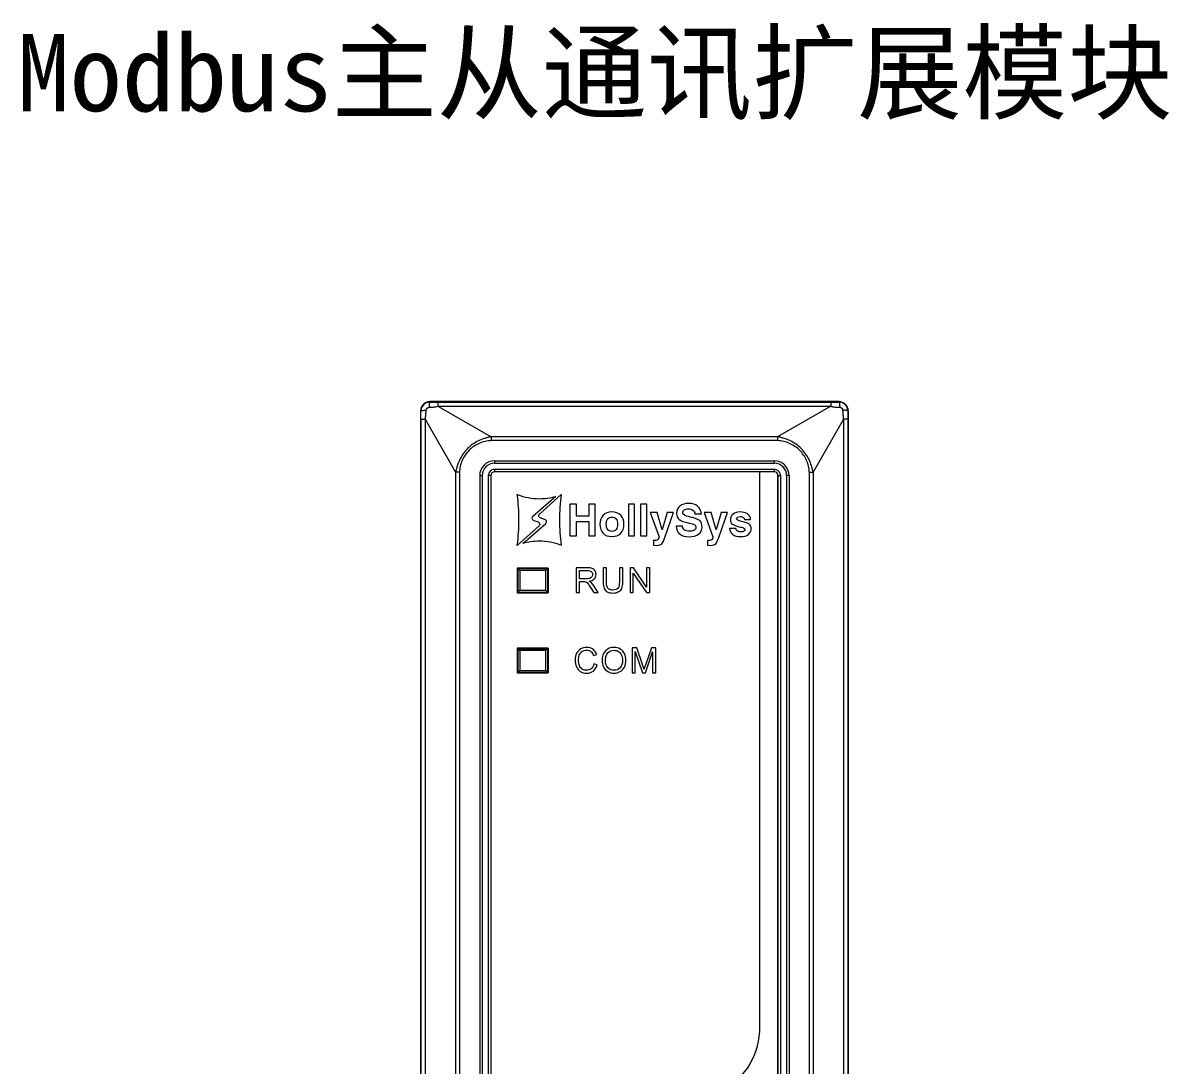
# Model space of a CAD drawing. Header units: millimetres. Extents: x 33157 to 59611, y -29750 to 1750.
# Drawn here: x 53928.7 to 54021.6, y -3970.7 to -3886.2 of the extents above; entities that cross this region are included whole.
import ezdxf

# ---------------------------------------------------------------- set-up
doc = ezdxf.new("R2010")
doc.units = ezdxf.units.MM
doc.layers.get('0').update_dxf_attribs({"lineweight": 18})
doc.layers.add('细实线', color=7, linetype='Continuous', lineweight=20)
doc.styles.add('WMF-宋体0', font='')
doc.styles.get('WMF-宋体0').set_extended_font_data('宋体')

msp = doc.modelspace()

# ---------------------------------------------------------------- linework, layer by layer
at = {"lineweight": 9}
for p, q in [((53961.67, -3916.91), (53961.67, -3916.947)), ((53962.334, -3916.948), (53962.334, -3917.289)), ((53994.206, -3916.948), (53994.206, -3917.289)), ((53994.87, -3916.91), (53994.87, -3916.947)), ((53960.92, -3917.66), (53960.92, -4016.16)), ((53995.62, -3917.66), (53995.62, -3917.66)), ((53995.62, -3917.66), (53995.62, -4016.16)), ((53960.958, -3918.324), (53960.958, -3918.324)), ((53960.958, -3918.324), (53960.958, -4015.496)), ((53961.3, -3918.324), (53961.3, -3918.324)), ((53961.3, -3918.324), (53961.3, -4015.496)), ((53995.241, -3918.324), (53995.241, -4015.496)), ((53995.583, -3918.324), (53995.583, -4015.496)), ((53966.651, -3919.756), (53966.651, -3920.072)), ((53989.89, -3919.756), (53989.89, -3920.072)), ((53966.92, -3921.71), (53966.92, -3921.91)), ((53989.62, -3921.71), (53989.62, -3921.91)), ((53963.766, -3922.641), (53963.766, -4011.179)), ((53964.083, -3922.641), (53964.083, -4011.179)), ((53966.92, -3922.41), (53966.92, -3922.61)), ((53989.62, -3922.41), (53989.62, -3922.61)), ((53992.458, -3922.641), (53992.458, -3922.641)), ((53992.458, -3922.641), (53992.458, -4011.179)), ((53992.774, -3922.641), (53992.774, -3922.641)), ((53992.774, -3922.641), (53992.774, -4011.179)), ((53965.72, -3922.91), (53965.72, -3922.91)), ((53965.72, -3922.91), (53965.72, -4010.91)), ((53965.92, -3922.91), (53965.92, -3922.91)), ((53965.92, -3922.91), (53965.92, -4010.91)), ((53966.42, -3922.91), (53966.42, -4010.91)), ((53966.62, -3922.91), (53966.62, -4010.91)), ((53989.92, -3922.91), (53989.92, -3922.91)), ((53989.92, -3922.91), (53989.92, -4010.91)), ((53990.12, -3922.91), (53990.12, -3922.91)), ((53990.12, -3922.91), (53990.12, -4010.91)), ((53990.62, -3922.91), (53990.62, -4010.91)), ((53990.82, -3922.91), (53990.82, -4010.91)), ((53968.77, -3930.41), (53968.77, -3932.41)), ((53968.82, -3930.46), (53968.82, -3932.36)), ((53968.97, -3930.61), (53968.97, -3932.21)), ((53971.07, -3930.61), (53971.07, -3932.21)), ((53971.22, -3930.46), (53971.22, -3932.36)), ((53971.27, -3930.41), (53971.27, -3932.41)), ((53968.77, -3936.91), (53968.77, -3938.91)), ((53968.82, -3936.96), (53968.82, -3938.86)), ((53968.97, -3937.11), (53968.97, -3938.71)), ((53971.07, -3937.11), (53971.07, -3938.71)), ((53971.22, -3936.96), (53971.22, -3938.86)), ((53971.27, -3936.91), (53971.27, -3938.91))]:
    msp.add_line(p, q, dxfattribs=at)
for points, knots in [([(53961.67, -3916.91), (53961.471, -3916.91), (53961.281, -3916.989), (53961.14, -3917.13), (53960.999, -3917.27), (53960.92, -3917.461), (53960.92, -3917.66)], [0, 0, 0, 0, 174849.549196, 174849.549196, 174849.549196, 349699.098391, 349699.098391, 349699.098391, 349699.098391]), ([(53961.67, -3916.947), (53961.481, -3916.947), (53961.3, -3917.022), (53961.166, -3917.156), (53961.032, -3917.289), (53960.957, -3917.471), (53960.957, -3917.66)], [0, 0, 0, 0, 174849.703695, 174849.703695, 174849.703695, 349699.407389, 349699.407389, 349699.407389, 349699.407389]), ([(53961.67, -3916.947), (53961.666, -3916.948), (53961.663, -3916.952), (53961.661, -3916.956), (53961.656, -3916.964), (53961.653, -3916.972), (53961.651, -3916.98), (53961.648, -3916.992), (53961.645, -3917.005), (53961.642, -3917.018), (53961.639, -3917.035), (53961.636, -3917.052), (53961.634, -3917.069), (53961.628, -3917.114), (53961.624, -3917.159), (53961.621, -3917.204), (53961.618, -3917.258), (53961.616, -3917.313), (53961.615, -3917.367)], [0, 0, 0, 0, 148441.951723, 148441.951723, 148441.951723, 296883.903446, 296883.903446, 296883.903446, 445325.855169, 445325.855169, 445325.855169, 593767.806891, 593767.806891, 593767.806891, 742209.758614, 742209.758614, 742209.758614, 890651.710337, 890651.710337, 890651.710337, 890651.710337]), ([(53995.62, -3917.66), (53995.62, -3917.461), (53995.541, -3917.27), (53995.401, -3917.13), (53995.26, -3916.989), (53995.069, -3916.91), (53994.87, -3916.91)], [0, 0, 0, 0, 174956.207841, 174956.207841, 174956.207841, 349912.415682, 349912.415682, 349912.415682, 349912.415682]), ([(53995.583, -3917.66), (53995.584, -3917.471), (53995.508, -3917.289), (53995.375, -3917.156), (53995.241, -3917.022), (53995.059, -3916.947), (53994.87, -3916.947)], [0, 0, 0, 0, 174956.204738, 174956.204738, 174956.204738, 349912.409476, 349912.409476, 349912.409476, 349912.409476]), ([(53994.87, -3916.947), (53994.875, -3916.948), (53994.878, -3916.952), (53994.88, -3916.956), (53994.885, -3916.964), (53994.887, -3916.972), (53994.89, -3916.98), (53994.893, -3916.992), (53994.896, -3917.005), (53994.898, -3917.018), (53994.902, -3917.035), (53994.904, -3917.052), (53994.907, -3917.069), (53994.912, -3917.114), (53994.916, -3917.159), (53994.919, -3917.204), (53994.923, -3917.258), (53994.925, -3917.313), (53994.926, -3917.367)], [0, 0, 0, 0, 148529.903788, 148529.903788, 148529.903788, 297059.807576, 297059.807576, 297059.807576, 445589.711364, 445589.711364, 445589.711364, 594119.615152, 594119.615152, 594119.615152, 742649.51894, 742649.51894, 742649.51894, 891179.422728, 891179.422728, 891179.422728, 891179.422728]), ([(53960.957, -3917.66), (53960.958, -3917.656), (53960.962, -3917.653), (53960.966, -3917.65), (53960.974, -3917.646), (53960.982, -3917.643), (53960.99, -3917.641), (53961.002, -3917.637), (53961.015, -3917.634), (53961.028, -3917.632), (53961.045, -3917.628), (53961.062, -3917.626), (53961.079, -3917.624), (53961.124, -3917.618), (53961.169, -3917.614), (53961.214, -3917.611), (53961.269, -3917.608), (53961.323, -3917.606), (53961.378, -3917.604)], [0, 0, 0, 0, 148441.239158, 148441.239158, 148441.239158, 296882.478316, 296882.478316, 296882.478316, 445323.717474, 445323.717474, 445323.717474, 593764.956633, 593764.956633, 593764.956633, 742206.195791, 742206.195791, 742206.195791, 890647.434949, 890647.434949, 890647.434949, 890647.434949]), ([(53961.3, -3918.324), (53961.311, -3918.296), (53961.318, -3918.266), (53961.323, -3918.237), (53961.329, -3918.207), (53961.333, -3918.177), (53961.337, -3918.147), (53961.345, -3918.087), (53961.35, -3918.026), (53961.355, -3917.966), (53961.36, -3917.906), (53961.364, -3917.845), (53961.367, -3917.785), (53961.371, -3917.725), (53961.374, -3917.665), (53961.378, -3917.604)], [0, 0, 0, 0, 150682.93176, 150682.93176, 150682.93176, 301365.86352, 301365.86352, 301365.86352, 452048.79528, 452048.79528, 452048.79528, 602731.727041, 602731.727041, 602731.727041, 753414.658801, 753414.658801, 753414.658801, 753414.658801]), ([(53961.378, -3917.604), (53961.381, -3917.545), (53961.409, -3917.486), (53961.452, -3917.442), (53961.496, -3917.398), (53961.555, -3917.371), (53961.615, -3917.367)], [0, 0, 0, 0, 174851.557963, 174851.557963, 174851.557963, 349703.115926, 349703.115926, 349703.115926, 349703.115926]), ([(53961.615, -3917.367), (53961.675, -3917.364), (53961.735, -3917.361), (53961.795, -3917.357), (53961.856, -3917.353), (53961.916, -3917.349), (53961.976, -3917.345), (53962.037, -3917.34), (53962.097, -3917.334), (53962.157, -3917.327), (53962.217, -3917.32), (53962.278, -3917.311), (53962.334, -3917.289)], [0, 0, 0, 0, 155045.350561, 155045.350561, 155045.350561, 310090.701122, 310090.701122, 310090.701122, 465136.051682, 465136.051682, 465136.051682, 620181.402243, 620181.402243, 620181.402243, 620181.402243]), ([(53994.206, -3917.289), (53994.234, -3917.301), (53994.264, -3917.307), (53994.294, -3917.313), (53994.323, -3917.319), (53994.353, -3917.323), (53994.383, -3917.327), (53994.443, -3917.334), (53994.504, -3917.34), (53994.564, -3917.344), (53994.624, -3917.349), (53994.685, -3917.353), (53994.745, -3917.357), (53994.805, -3917.361), (53994.866, -3917.364), (53994.926, -3917.367)], [0, 0, 0, 0, 150770.975916, 150770.975916, 150770.975916, 301541.951833, 301541.951833, 301541.951833, 452312.927749, 452312.927749, 452312.927749, 603083.903665, 603083.903665, 603083.903665, 753854.879581, 753854.879581, 753854.879581, 753854.879581]), ([(53994.926, -3917.367), (53994.985, -3917.371), (53995.045, -3917.398), (53995.088, -3917.442), (53995.132, -3917.486), (53995.16, -3917.545), (53995.163, -3917.604)], [0, 0, 0, 0, 174956.18537, 174956.18537, 174956.18537, 349912.370739, 349912.370739, 349912.370739, 349912.370739]), ([(53995.583, -3917.66), (53995.583, -3917.656), (53995.578, -3917.653), (53995.574, -3917.65), (53995.566, -3917.646), (53995.558, -3917.643), (53995.55, -3917.641), (53995.538, -3917.637), (53995.525, -3917.634), (53995.512, -3917.632), (53995.495, -3917.628), (53995.478, -3917.626), (53995.461, -3917.624), (53995.417, -3917.618), (53995.372, -3917.614), (53995.327, -3917.611), (53995.272, -3917.608), (53995.217, -3917.606), (53995.163, -3917.604)], [0, 0, 0, 0, 148532.447813, 148532.447813, 148532.447813, 297064.895627, 297064.895627, 297064.895627, 445597.34344, 445597.34344, 445597.34344, 594129.791254, 594129.791254, 594129.791254, 742662.239067, 742662.239067, 742662.239067, 891194.686881, 891194.686881, 891194.686881, 891194.686881]), ([(53995.163, -3917.604), (53995.166, -3917.665), (53995.17, -3917.725), (53995.173, -3917.785), (53995.177, -3917.845), (53995.181, -3917.906), (53995.186, -3917.966), (53995.191, -3918.026), (53995.196, -3918.086), (53995.204, -3918.147), (53995.211, -3918.207), (53995.219, -3918.268), (53995.241, -3918.324)], [0, 0, 0, 0, 155138.029682, 155138.029682, 155138.029682, 310276.059364, 310276.059364, 310276.059364, 465414.089046, 465414.089046, 465414.089046, 620552.118727, 620552.118727, 620552.118727, 620552.118727]), ([(53966.651, -3919.756), (53966.563, -3919.778), (53966.474, -3919.797), (53966.386, -3919.819), (53966.298, -3919.841), (53966.21, -3919.865), (53966.124, -3919.892), (53965.95, -3919.947), (53965.78, -3920.013), (53965.617, -3920.093), (53965.454, -3920.172), (53965.297, -3920.265), (53965.149, -3920.371), (53965, -3920.476), (53964.861, -3920.594), (53964.733, -3920.722), (53964.604, -3920.851), (53964.486, -3920.99), (53964.381, -3921.138), (53964.276, -3921.286), (53964.183, -3921.443), (53964.103, -3921.607), (53964.023, -3921.77), (53963.957, -3921.94), (53963.903, -3922.113), (53963.875, -3922.2), (53963.851, -3922.288), (53963.829, -3922.376), (53963.808, -3922.464), (53963.788, -3922.552), (53963.766, -3922.641)], [0, 0, 0, 0, 143172.140827, 143172.140827, 143172.140827, 286344.281653, 286344.281653, 286344.281653, 429516.42248, 429516.42248, 429516.42248, 572688.563307, 572688.563307, 572688.563307, 715860.704133, 715860.704133, 715860.704133, 859032.84496, 859032.84496, 859032.84496, 1002204.985787, 1002204.985787, 1002204.985787, 1145377.126613, 1145377.126613, 1145377.126613, 1288549.26744, 1288549.26744, 1288549.26744, 1431721.408267, 1431721.408267, 1431721.408267, 1431721.408267]), ([(53992.774, -3922.641), (53992.752, -3922.552), (53992.733, -3922.464), (53992.711, -3922.376), (53992.689, -3922.288), (53992.665, -3922.2), (53992.638, -3922.113), (53992.584, -3921.94), (53992.517, -3921.77), (53992.438, -3921.607), (53992.358, -3921.443), (53992.265, -3921.286), (53992.16, -3921.138), (53992.054, -3920.99), (53991.937, -3920.851), (53991.808, -3920.722), (53991.68, -3920.594), (53991.54, -3920.476), (53991.392, -3920.371), (53991.244, -3920.265), (53991.087, -3920.172), (53990.924, -3920.093), (53990.76, -3920.013), (53990.59, -3919.947), (53990.417, -3919.892), (53990.33, -3919.865), (53990.243, -3919.841), (53990.155, -3919.819), (53990.066, -3919.797), (53989.978, -3919.778), (53989.89, -3919.756)], [0, 0, 0, 0, 143241.451217, 143241.451217, 143241.451217, 286482.902433, 286482.902433, 286482.902433, 429724.35365, 429724.35365, 429724.35365, 572965.804866, 572965.804866, 572965.804866, 716207.256083, 716207.256083, 716207.256083, 859448.707299, 859448.707299, 859448.707299, 1002690.158516, 1002690.158516, 1002690.158516, 1145931.609733, 1145931.609733, 1145931.609733, 1289173.060949, 1289173.060949, 1289173.060949, 1432414.512166, 1432414.512166, 1432414.512166, 1432414.512166]), ([(53966.651, -3920.072), (53966.485, -3920.072), (53966.318, -3920.094), (53966.156, -3920.132), (53965.994, -3920.17), (53965.836, -3920.224), (53965.684, -3920.292), (53965.381, -3920.428), (53965.102, -3920.621), (53964.867, -3920.856), (53964.631, -3921.092), (53964.438, -3921.371), (53964.302, -3921.674), (53964.234, -3921.826), (53964.181, -3921.984), (53964.143, -3922.146), (53964.105, -3922.308), (53964.082, -3922.474), (53964.083, -3922.641)], [0, 0, 0, 0, 148455.046096, 148455.046096, 148455.046096, 296910.092192, 296910.092192, 296910.092192, 445365.138289, 445365.138289, 445365.138289, 593820.184385, 593820.184385, 593820.184385, 742275.230481, 742275.230481, 742275.230481, 890730.276577, 890730.276577, 890730.276577, 890730.276577]), ([(53992.458, -3922.641), (53992.458, -3922.474), (53992.436, -3922.308), (53992.398, -3922.146), (53992.36, -3921.984), (53992.306, -3921.826), (53992.238, -3921.674), (53992.103, -3921.371), (53991.91, -3921.092), (53991.674, -3920.856), (53991.438, -3920.621), (53991.159, -3920.428), (53990.857, -3920.292), (53990.705, -3920.224), (53990.547, -3920.17), (53990.384, -3920.132), (53990.222, -3920.094), (53990.056, -3920.072), (53989.89, -3920.072)], [0, 0, 0, 0, 148525.968912, 148525.968912, 148525.968912, 297051.937824, 297051.937824, 297051.937824, 445577.906736, 445577.906736, 445577.906736, 594103.875648, 594103.875648, 594103.875648, 742629.84456, 742629.84456, 742629.84456, 891155.813472, 891155.813472, 891155.813472, 891155.813472]), ([(53966.92, -3921.71), (53966.602, -3921.71), (53966.297, -3921.836), (53966.072, -3922.061), (53965.847, -3922.286), (53965.72, -3922.592), (53965.72, -3922.91)], [0, 0, 0, 0, 174873.019003, 174873.019003, 174873.019003, 349746.038006, 349746.038006, 349746.038006, 349746.038006]), ([(53990.82, -3922.91), (53990.82, -3922.592), (53990.694, -3922.286), (53990.469, -3922.061), (53990.244, -3921.836), (53989.939, -3921.71), (53989.62, -3921.71)], [0, 0, 0, 0, 174948.888519, 174948.888519, 174948.888519, 349897.777038, 349897.777038, 349897.777038, 349897.777038]), ([(53966.92, -3921.91), (53966.655, -3921.91), (53966.401, -3922.015), (53966.213, -3922.203), (53966.026, -3922.39), (53965.92, -3922.645), (53965.92, -3922.91)], [0, 0, 0, 0, 174873.858879, 174873.858879, 174873.858879, 349747.717758, 349747.717758, 349747.717758, 349747.717758]), ([(53966.92, -3922.41), (53966.788, -3922.41), (53966.661, -3922.463), (53966.567, -3922.556), (53966.473, -3922.65), (53966.42, -3922.777), (53966.42, -3922.91)], [0, 0, 0, 0, 174875.959047, 174875.959047, 174875.959047, 349751.918094, 349751.918094, 349751.918094, 349751.918094]), ([(53966.92, -3922.61), (53966.841, -3922.61), (53966.764, -3922.642), (53966.708, -3922.698), (53966.652, -3922.754), (53966.62, -3922.83), (53966.62, -3922.91)], [0, 0, 0, 0, 174876.799073, 174876.799073, 174876.799073, 349753.598147, 349753.598147, 349753.598147, 349753.598147]), ([(53990.62, -3922.91), (53990.62, -3922.645), (53990.515, -3922.39), (53990.327, -3922.203), (53990.14, -3922.015), (53989.886, -3921.91), (53989.62, -3921.91)], [0, 0, 0, 0, 174948.87173, 174948.87173, 174948.87173, 349897.74346, 349897.74346, 349897.74346, 349897.74346]), ([(53990.12, -3922.91), (53990.12, -3922.777), (53990.068, -3922.65), (53989.974, -3922.556), (53989.88, -3922.463), (53989.753, -3922.41), (53989.62, -3922.41)], [0, 0, 0, 0, 174948.830086, 174948.830086, 174948.830086, 349897.660172, 349897.660172, 349897.660172, 349897.660172]), ([(53989.92, -3922.91), (53989.92, -3922.83), (53989.889, -3922.754), (53989.832, -3922.698), (53989.776, -3922.642), (53989.7, -3922.61), (53989.62, -3922.61)], [0, 0, 0, 0, 174948.813385, 174948.813385, 174948.813385, 349897.626771, 349897.626771, 349897.626771, 349897.626771])]:
    msp.add_open_spline(points, degree=3, knots=knots, dxfattribs=at)
for points in [[(53994.87, -3916.91), (53994.87, -3916.91), (53961.67, -3916.91), (53961.67, -3916.91)], [(53961.67, -3916.947), (53961.892, -3916.947), (53962.113, -3916.948), (53962.334, -3916.948)], [(53962.334, -3916.948), (53962.334, -3916.948), (53994.206, -3916.948), (53994.206, -3916.948)], [(53994.206, -3916.948), (53994.428, -3916.948), (53994.649, -3916.947), (53994.87, -3916.947)], [(53960.957, -3917.66), (53960.957, -3917.66), (53960.92, -3917.66), (53960.92, -3917.66)], [(53960.958, -3918.324), (53960.958, -3918.103), (53960.958, -3917.881), (53960.957, -3917.66)], [(53962.334, -3917.289), (53962.334, -3917.289), (53994.206, -3917.289), (53994.206, -3917.289)], [(53962.334, -3917.289), (53962.334, -3917.289), (53966.651, -3919.756), (53966.651, -3919.756)], [(53994.206, -3917.289), (53994.206, -3917.289), (53989.89, -3919.756), (53989.89, -3919.756)], [(53995.583, -3917.66), (53995.583, -3917.66), (53995.62, -3917.66), (53995.62, -3917.66)], [(53995.583, -3917.66), (53995.583, -3917.881), (53995.583, -3918.103), (53995.583, -3918.324)], [(53960.958, -3918.324), (53960.958, -3918.324), (53961.3, -3918.324), (53961.3, -3918.324)], [(53961.3, -3918.324), (53961.3, -3918.324), (53963.766, -3922.641), (53963.766, -3922.641)], [(53995.241, -3918.324), (53995.241, -3918.324), (53992.774, -3922.641), (53992.774, -3922.641)], [(53995.583, -3918.324), (53995.583, -3918.324), (53995.241, -3918.324), (53995.241, -3918.324)], [(53989.89, -3919.756), (53989.89, -3919.756), (53966.651, -3919.756), (53966.651, -3919.756)], [(53989.89, -3920.072), (53989.89, -3920.072), (53966.651, -3920.072), (53966.651, -3920.072)], [(53966.92, -3921.71), (53966.92, -3921.71), (53989.62, -3921.71), (53989.62, -3921.71)], [(53964.083, -3922.641), (53964.083, -3922.641), (53963.766, -3922.641), (53963.766, -3922.641)], [(53966.92, -3921.91), (53966.92, -3921.91), (53989.62, -3921.91), (53989.62, -3921.91)], [(53989.62, -3922.41), (53989.62, -3922.41), (53966.92, -3922.41), (53966.92, -3922.41)], [(53989.62, -3922.61), (53989.62, -3922.61), (53966.92, -3922.61), (53966.92, -3922.61)], [(53992.458, -3922.641), (53992.458, -3922.641), (53992.774, -3922.641), (53992.774, -3922.641)], [(53965.72, -3922.91), (53965.72, -3922.91), (53965.92, -3922.91), (53965.92, -3922.91)], [(53966.62, -3922.91), (53966.62, -3922.91), (53966.42, -3922.91), (53966.42, -3922.91)], [(53989.92, -3922.91), (53989.92, -3922.91), (53990.12, -3922.91), (53990.12, -3922.91)], [(53990.82, -3922.91), (53990.82, -3922.91), (53990.62, -3922.91), (53990.62, -3922.91)], [(53971.27, -3930.41), (53971.27, -3930.41), (53968.77, -3930.41), (53968.77, -3930.41)], [(53968.82, -3930.66), (53968.82, -3930.66), (53968.77, -3930.66), (53968.77, -3930.66)], [(53968.82, -3930.86), (53968.82, -3930.86), (53968.77, -3930.86), (53968.77, -3930.86)], [(53968.82, -3930.46), (53968.82, -3930.46), (53971.27, -3930.46), (53971.27, -3930.46)], [(53968.82, -3930.46), (53968.82, -3930.46), (53968.97, -3930.61), (53968.97, -3930.61)], [(53971.07, -3930.61), (53971.07, -3930.61), (53968.97, -3930.61), (53968.97, -3930.61)], [(53971.22, -3930.46), (53971.22, -3930.46), (53971.07, -3930.61), (53971.07, -3930.61)], [(53968.77, -3931.96), (53968.77, -3931.96), (53968.82, -3931.96), (53968.82, -3931.96)], [(53968.77, -3932.41), (53968.77, -3932.41), (53971.27, -3932.41), (53971.27, -3932.41)], [(53968.77, -3932.16), (53968.77, -3932.16), (53968.82, -3932.16), (53968.82, -3932.16)], [(53968.82, -3932.36), (53968.82, -3932.36), (53971.27, -3932.36), (53971.27, -3932.36)], [(53968.82, -3932.36), (53968.82, -3932.36), (53968.97, -3932.21), (53968.97, -3932.21)], [(53968.97, -3932.21), (53968.97, -3932.21), (53971.07, -3932.21), (53971.07, -3932.21)], [(53971.22, -3932.36), (53971.22, -3932.36), (53971.07, -3932.21), (53971.07, -3932.21)], [(53971.27, -3936.91), (53971.27, -3936.91), (53968.77, -3936.91), (53968.77, -3936.91)], [(53968.82, -3937.16), (53968.82, -3937.16), (53968.77, -3937.16), (53968.77, -3937.16)], [(53968.82, -3937.36), (53968.82, -3937.36), (53968.77, -3937.36), (53968.77, -3937.36)], [(53968.82, -3936.96), (53968.82, -3936.96), (53971.27, -3936.96), (53971.27, -3936.96)], [(53968.82, -3936.96), (53968.82, -3936.96), (53968.97, -3937.11), (53968.97, -3937.11)], [(53971.07, -3937.11), (53971.07, -3937.11), (53968.97, -3937.11), (53968.97, -3937.11)], [(53971.22, -3936.96), (53971.22, -3936.96), (53971.07, -3937.11), (53971.07, -3937.11)], [(53968.77, -3938.46), (53968.77, -3938.46), (53968.82, -3938.46), (53968.82, -3938.46)], [(53968.77, -3938.91), (53968.77, -3938.91), (53971.27, -3938.91), (53971.27, -3938.91)], [(53968.77, -3938.66), (53968.77, -3938.66), (53968.82, -3938.66), (53968.82, -3938.66)], [(53968.82, -3938.86), (53968.82, -3938.86), (53971.27, -3938.86), (53971.27, -3938.86)], [(53968.82, -3938.86), (53968.82, -3938.86), (53968.97, -3938.71), (53968.97, -3938.71)], [(53968.97, -3938.71), (53968.97, -3938.71), (53971.07, -3938.71), (53971.07, -3938.71)], [(53971.22, -3938.86), (53971.22, -3938.86), (53971.07, -3938.71), (53971.07, -3938.71)]]:
    msp.add_open_spline(points, degree=3, dxfattribs=at)
for points, knots in [([(53988.42, -3922.61), (53988.42, -3922.61), (53989.62, -3922.61), (53989.62, -3922.61), (53989.785, -3922.61), (53989.92, -3922.745), (53989.92, -3922.91), (53989.92, -3922.91), (53989.92, -3974.167), (53989.92, -3974.167), (53989.92, -3974.167), (53980.92, -3979.363), (53980.92, -3979.363), (53980.92, -3979.363), (53980.92, -3975.406), (53980.92, -3975.406), (53980.92, -3975.406), (53985.42, -3972.808), (53985.42, -3972.808), (53987.328, -3971.706), (53988.42, -3969.815), (53988.42, -3967.612), (53988.42, -3967.612), (53988.42, -3922.61), (53988.42, -3922.61)], [0, 0, 0, 0, 145209.780127, 145209.780127, 145209.780127, 290419.560254, 290419.560254, 290419.560254, 435629.34038, 435629.34038, 435629.34038, 580839.120507, 580839.120507, 580839.120507, 726048.900634, 726048.900634, 726048.900634, 871258.680761, 871258.680761, 871258.680761, 1016468.460887, 1016468.460887, 1016468.460887, 1161678.241014, 1161678.241014, 1161678.241014, 1161678.241014]), ([(53970.465, -3926.674), (53970.465, -3926.674), (53970.465, -3926.673), (53970.465, -3926.673), (53970.465, -3926.673), (53970.11, -3926.543), (53970.11, -3926.543), (53970.026, -3926.526), (53969.963, -3926.451), (53969.963, -3926.362), (53969.963, -3926.306), (53969.988, -3926.257), (53970.027, -3926.223), (53970.027, -3926.223), (53970.026, -3926.221), (53970.026, -3926.221), (53970.026, -3926.221), (53971.889, -3924.593), (53971.889, -3924.593), (53971.464, -3924.715), (53971.015, -3924.781), (53970.55, -3924.781), (53969.932, -3924.781), (53969.341, -3924.664), (53968.798, -3924.454), (53968.788, -3924.45), (53968.779, -3924.448), (53968.77, -3924.445), (53968.77, -3924.445), (53968.77, -3924.456), (53968.77, -3924.456), (53968.86, -3925.126), (53968.908, -3925.81), (53968.908, -3926.505), (53968.908, -3927.199), (53968.86, -3927.883), (53968.77, -3928.553), (53968.77, -3928.553), (53968.77, -3928.568), (53968.77, -3928.568), (53968.77, -3928.568), (53970.537, -3926.984), (53970.537, -3926.984), (53970.537, -3926.984), (53970.537, -3926.983), (53970.537, -3926.983), (53970.572, -3926.95), (53970.595, -3926.902), (53970.595, -3926.849), (53970.595, -3926.767), (53970.54, -3926.698), (53970.465, -3926.674)], [0, 0, 0, 0, 139806.79138, 139806.79138, 139806.79138, 279613.58276, 279613.58276, 279613.58276, 419420.374141, 419420.374141, 419420.374141, 559227.165521, 559227.165521, 559227.165521, 699033.956901, 699033.956901, 699033.956901, 838840.748281, 838840.748281, 838840.748281, 978647.539662, 978647.539662, 978647.539662, 1118454.331042, 1118454.331042, 1118454.331042, 1258261.122422, 1258261.122422, 1258261.122422, 1398067.913802, 1398067.913802, 1398067.913802, 1537874.705183, 1537874.705183, 1537874.705183, 1677681.496563, 1677681.496563, 1677681.496563, 1817488.287943, 1817488.287943, 1817488.287943, 1957295.079323, 1957295.079323, 1957295.079323, 2097101.870704, 2097101.870704, 2097101.870704, 2236908.662084, 2236908.662084, 2236908.662084, 2376715.453464, 2376715.453464, 2376715.453464, 2376715.453464]), ([(53970.635, -3926.338), (53970.635, -3926.338), (53970.635, -3926.338), (53970.635, -3926.338), (53970.635, -3926.338), (53970.991, -3926.468), (53970.991, -3926.468), (53971.075, -3926.486), (53971.138, -3926.56), (53971.138, -3926.649), (53971.138, -3926.705), (53971.113, -3926.754), (53971.074, -3926.788), (53971.074, -3926.788), (53971.074, -3926.79), (53971.074, -3926.79), (53971.074, -3926.79), (53969.212, -3928.418), (53969.212, -3928.418), (53969.637, -3928.297), (53970.086, -3928.231), (53970.551, -3928.231), (53971.169, -3928.231), (53971.76, -3928.347), (53972.303, -3928.558), (53972.313, -3928.561), (53972.321, -3928.564), (53972.331, -3928.567), (53972.331, -3928.567), (53972.331, -3928.555), (53972.331, -3928.555), (53972.241, -3927.885), (53972.193, -3927.201), (53972.193, -3926.506), (53972.193, -3925.812), (53972.241, -3925.128), (53972.331, -3924.458), (53972.331, -3924.458), (53972.331, -3924.444), (53972.331, -3924.444), (53972.331, -3924.444), (53970.563, -3926.027), (53970.563, -3926.027), (53970.563, -3926.027), (53970.564, -3926.028), (53970.564, -3926.028), (53970.528, -3926.062), (53970.506, -3926.109), (53970.506, -3926.162), (53970.506, -3926.245), (53970.561, -3926.314), (53970.635, -3926.338)], [0, 0, 0, 0, 139812.492251, 139812.492251, 139812.492251, 279624.984502, 279624.984502, 279624.984502, 419437.476754, 419437.476754, 419437.476754, 559249.969005, 559249.969005, 559249.969005, 699062.461256, 699062.461256, 699062.461256, 838874.953507, 838874.953507, 838874.953507, 978687.445758, 978687.445758, 978687.445758, 1118499.93801, 1118499.93801, 1118499.93801, 1258312.430261, 1258312.430261, 1258312.430261, 1398124.922512, 1398124.922512, 1398124.922512, 1537937.414763, 1537937.414763, 1537937.414763, 1677749.907014, 1677749.907014, 1677749.907014, 1817562.399266, 1817562.399266, 1817562.399266, 1957374.891517, 1957374.891517, 1957374.891517, 2097187.383768, 2097187.383768, 2097187.383768, 2236999.876019, 2236999.876019, 2236999.876019, 2376812.36827, 2376812.36827, 2376812.36827, 2376812.36827]), ([(53973.024, -3925.236), (53973.024, -3925.236), (53973.292, -3925.236), (53973.292, -3925.236), (53973.292, -3925.236), (53973.561, -3925.236), (53973.561, -3925.236), (53973.561, -3925.236), (53973.561, -3926.197), (53973.561, -3926.197), (53973.561, -3926.197), (53974.565, -3926.197), (53974.565, -3926.197), (53974.565, -3926.197), (53974.565, -3925.236), (53974.565, -3925.236), (53974.565, -3925.236), (53974.832, -3925.236), (53974.832, -3925.236), (53974.832, -3925.236), (53975.101, -3925.236), (53975.101, -3925.236), (53975.101, -3925.236), (53975.101, -3927.803), (53975.101, -3927.803), (53975.101, -3927.803), (53974.834, -3927.803), (53974.834, -3927.803), (53974.834, -3927.803), (53974.565, -3927.803), (53974.565, -3927.803), (53974.565, -3927.803), (53974.565, -3926.639), (53974.565, -3926.639), (53974.565, -3926.639), (53973.561, -3926.639), (53973.561, -3926.639), (53973.561, -3926.639), (53973.561, -3927.803), (53973.561, -3927.803), (53973.561, -3927.803), (53973.294, -3927.803), (53973.294, -3927.803), (53973.294, -3927.803), (53973.024, -3927.803), (53973.024, -3927.803), (53973.024, -3927.803), (53973.024, -3925.236), (53973.024, -3925.236)], [0, 0, 0, 0, 140228.240607, 140228.240607, 140228.240607, 280456.481214, 280456.481214, 280456.481214, 420684.721821, 420684.721821, 420684.721821, 560912.962428, 560912.962428, 560912.962428, 701141.203035, 701141.203035, 701141.203035, 841369.443642, 841369.443642, 841369.443642, 981597.684249, 981597.684249, 981597.684249, 1121825.924856, 1121825.924856, 1121825.924856, 1262054.165463, 1262054.165463, 1262054.165463, 1402282.40607, 1402282.40607, 1402282.40607, 1542510.646677, 1542510.646677, 1542510.646677, 1682738.887284, 1682738.887284, 1682738.887284, 1822967.12789, 1822967.12789, 1822967.12789, 1963195.368497, 1963195.368497, 1963195.368497, 2103423.609104, 2103423.609104, 2103423.609104, 2243651.849711, 2243651.849711, 2243651.849711, 2243651.849711]), ([(53977.785, -3925.236), (53977.785, -3925.236), (53978.034, -3925.236), (53978.034, -3925.236), (53978.034, -3925.236), (53978.285, -3925.236), (53978.285, -3925.236), (53978.285, -3925.236), (53978.285, -3927.803), (53978.285, -3927.803), (53978.285, -3927.803), (53978.036, -3927.803), (53978.036, -3927.803), (53978.036, -3927.803), (53977.785, -3927.803), (53977.785, -3927.803), (53977.785, -3927.803), (53977.785, -3925.236), (53977.785, -3925.236)], [0, 0, 0, 0, 148497.12141, 148497.12141, 148497.12141, 296994.242819, 296994.242819, 296994.242819, 445491.364229, 445491.364229, 445491.364229, 593988.485639, 593988.485639, 593988.485639, 742485.607048, 742485.607048, 742485.607048, 890982.728458, 890982.728458, 890982.728458, 890982.728458]), ([(53978.778, -3925.236), (53978.778, -3925.236), (53979.028, -3925.236), (53979.028, -3925.236), (53979.028, -3925.236), (53979.279, -3925.236), (53979.279, -3925.236), (53979.279, -3925.236), (53979.279, -3927.803), (53979.279, -3927.803), (53979.279, -3927.803), (53979.029, -3927.803), (53979.029, -3927.803), (53979.029, -3927.803), (53978.778, -3927.803), (53978.778, -3927.803), (53978.778, -3927.803), (53978.778, -3925.236), (53978.778, -3925.236)], [0, 0, 0, 0, 148499.749677, 148499.749677, 148499.749677, 296999.499354, 296999.499354, 296999.499354, 445499.24903, 445499.24903, 445499.24903, 593998.998707, 593998.998707, 593998.998707, 742498.748384, 742498.748384, 742498.748384, 890998.498061, 890998.498061, 890998.498061, 890998.498061]), ([(53983.18, -3926.008), (53983.17, -3925.885), (53983.117, -3925.788), (53983.019, -3925.716), (53982.921, -3925.644), (53982.794, -3925.608), (53982.637, -3925.608), (53982.501, -3925.608), (53982.394, -3925.638), (53982.318, -3925.698), (53982.241, -3925.758), (53982.203, -3925.842), (53982.203, -3925.949), (53982.203, -3926.025), (53982.243, -3926.085), (53982.323, -3926.127), (53982.402, -3926.169), (53982.571, -3926.218), (53982.828, -3926.275), (53983.201, -3926.359), (53983.451, -3926.455), (53983.577, -3926.565), (53983.703, -3926.673), (53983.766, -3926.847), (53983.766, -3927.087), (53983.766, -3927.328), (53983.671, -3927.519), (53983.481, -3927.66), (53983.291, -3927.802), (53983.035, -3927.872), (53982.711, -3927.872), (53982.386, -3927.872), (53982.133, -3927.797), (53981.95, -3927.647), (53981.767, -3927.497), (53981.669, -3927.284), (53981.656, -3927.007), (53981.656, -3927.007), (53982.173, -3927.007), (53982.173, -3927.007), (53982.179, -3927.143), (53982.228, -3927.247), (53982.321, -3927.321), (53982.415, -3927.394), (53982.544, -3927.431), (53982.711, -3927.431), (53982.882, -3927.431), (53983.016, -3927.403), (53983.112, -3927.348), (53983.208, -3927.292), (53983.256, -3927.216), (53983.256, -3927.118), (53983.256, -3927.022), (53983.221, -3926.951), (53983.152, -3926.905), (53983.085, -3926.86), (53982.94, -3926.813), (53982.719, -3926.764), (53982.312, -3926.673), (53982.039, -3926.575), (53981.902, -3926.469), (53981.766, -3926.364), (53981.698, -3926.201), (53981.698, -3925.978), (53981.698, -3925.729), (53981.788, -3925.532), (53981.968, -3925.385), (53982.149, -3925.239), (53982.393, -3925.166), (53982.7, -3925.166), (53982.988, -3925.166), (53983.222, -3925.242), (53983.402, -3925.394), (53983.583, -3925.545), (53983.683, -3925.75), (53983.703, -3926.008), (53983.703, -3926.008), (53983.18, -3926.008), (53983.18, -3926.008)], [0, 0, 0, 0, 138344.007214, 138344.007214, 138344.007214, 276688.014427, 276688.014427, 276688.014427, 415032.021641, 415032.021641, 415032.021641, 553376.028855, 553376.028855, 553376.028855, 691720.036068, 691720.036068, 691720.036068, 830064.043282, 830064.043282, 830064.043282, 968408.050496, 968408.050496, 968408.050496, 1106752.05771, 1106752.05771, 1106752.05771, 1245096.064923, 1245096.064923, 1245096.064923, 1383440.072137, 1383440.072137, 1383440.072137, 1521784.079351, 1521784.079351, 1521784.079351, 1660128.086564, 1660128.086564, 1660128.086564, 1798472.093778, 1798472.093778, 1798472.093778, 1936816.100992, 1936816.100992, 1936816.100992, 2075160.108205, 2075160.108205, 2075160.108205, 2213504.115419, 2213504.115419, 2213504.115419, 2351848.122633, 2351848.122633, 2351848.122633, 2490192.129846, 2490192.129846, 2490192.129846, 2628536.13706, 2628536.13706, 2628536.13706, 2766880.144274, 2766880.144274, 2766880.144274, 2905224.151488, 2905224.151488, 2905224.151488, 3043568.158701, 3043568.158701, 3043568.158701, 3181912.165915, 3181912.165915, 3181912.165915, 3320256.173129, 3320256.173129, 3320256.173129, 3458600.180342, 3458600.180342, 3458600.180342, 3596944.187556, 3596944.187556, 3596944.187556, 3596944.187556]), ([(53975.739, -3927.585), (53975.564, -3927.407), (53975.476, -3927.167), (53975.476, -3926.864), (53975.476, -3926.555), (53975.564, -3926.309), (53975.739, -3926.127), (53975.914, -3925.945), (53976.15, -3925.854), (53976.447, -3925.854), (53976.747, -3925.854), (53976.983, -3925.945), (53977.158, -3926.127), (53977.333, -3926.309), (53977.42, -3926.555), (53977.42, -3926.864), (53977.42, -3927.167), (53977.333, -3927.407), (53977.158, -3927.585), (53976.983, -3927.763), (53976.747, -3927.852), (53976.447, -3927.852), (53976.15, -3927.852), (53975.914, -3927.763), (53975.739, -3927.585)], [0, 0, 0, 0, 145189.941364, 145189.941364, 145189.941364, 290379.882728, 290379.882728, 290379.882728, 435569.824093, 435569.824093, 435569.824093, 580759.765457, 580759.765457, 580759.765457, 725949.706821, 725949.706821, 725949.706821, 871139.648185, 871139.648185, 871139.648185, 1016329.589549, 1016329.589549, 1016329.589549, 1161519.530914, 1161519.530914, 1161519.530914, 1161519.530914]), ([(53976.789, -3927.286), (53976.867, -3927.188), (53976.906, -3927.046), (53976.906, -3926.859), (53976.906, -3926.667), (53976.867, -3926.522), (53976.789, -3926.422), (53976.71, -3926.323), (53976.597, -3926.274), (53976.447, -3926.274), (53976.298, -3926.274), (53976.184, -3926.323), (53976.107, -3926.422), (53976.029, -3926.522), (53975.99, -3926.667), (53975.99, -3926.859), (53975.99, -3927.046), (53976.029, -3927.188), (53976.107, -3927.286), (53976.184, -3927.384), (53976.298, -3927.433), (53976.447, -3927.433), (53976.597, -3927.433), (53976.71, -3927.384), (53976.789, -3927.286)], [0, 0, 0, 0, 145191.237372, 145191.237372, 145191.237372, 290382.474744, 290382.474744, 290382.474744, 435573.712116, 435573.712116, 435573.712116, 580764.949489, 580764.949489, 580764.949489, 725956.186861, 725956.186861, 725956.186861, 871147.424233, 871147.424233, 871147.424233, 1016338.661605, 1016338.661605, 1016338.661605, 1161529.898977, 1161529.898977, 1161529.898977, 1161529.898977]), ([(53980.772, -3927.843), (53980.662, -3928.163), (53980.568, -3928.364), (53980.49, -3928.446), (53980.412, -3928.527), (53980.273, -3928.568), (53980.073, -3928.568), (53980.073, -3928.568), (53979.833, -3928.563), (53979.833, -3928.563), (53979.833, -3928.563), (53979.833, -3928.161), (53979.833, -3928.161), (53979.845, -3928.166), (53979.877, -3928.168), (53979.929, -3928.168), (53980.063, -3928.168), (53980.151, -3928.141), (53980.191, -3928.086), (53980.217, -3928.051), (53980.243, -3927.979), (53980.268, -3927.87), (53980.268, -3927.87), (53979.56, -3925.904), (53979.56, -3925.904), (53979.56, -3925.904), (53979.836, -3925.904), (53979.836, -3925.904), (53979.836, -3925.904), (53980.113, -3925.904), (53980.113, -3925.904), (53980.113, -3925.904), (53980.526, -3927.313), (53980.526, -3927.313), (53980.526, -3927.313), (53980.527, -3927.313), (53980.527, -3927.313), (53980.527, -3927.313), (53980.929, -3925.904), (53980.929, -3925.904), (53980.929, -3925.904), (53981.191, -3925.904), (53981.191, -3925.904), (53981.191, -3925.904), (53981.453, -3925.904), (53981.453, -3925.904), (53981.453, -3925.904), (53980.772, -3927.843), (53980.772, -3927.843)], [0, 0, 0, 0, 140246.116923, 140246.116923, 140246.116923, 280492.233846, 280492.233846, 280492.233846, 420738.350769, 420738.350769, 420738.350769, 560984.467691, 560984.467691, 560984.467691, 701230.584614, 701230.584614, 701230.584614, 841476.701537, 841476.701537, 841476.701537, 981722.81846, 981722.81846, 981722.81846, 1121968.935383, 1121968.935383, 1121968.935383, 1262215.052306, 1262215.052306, 1262215.052306, 1402461.169229, 1402461.169229, 1402461.169229, 1542707.286151, 1542707.286151, 1542707.286151, 1682953.403074, 1682953.403074, 1682953.403074, 1823199.519997, 1823199.519997, 1823199.519997, 1963445.63692, 1963445.63692, 1963445.63692, 2103691.753843, 2103691.753843, 2103691.753843, 2243937.870766, 2243937.870766, 2243937.870766, 2243937.870766]), ([(53985.146, -3927.843), (53985.036, -3928.163), (53984.943, -3928.364), (53984.865, -3928.446), (53984.786, -3928.527), (53984.647, -3928.568), (53984.447, -3928.568), (53984.447, -3928.568), (53984.208, -3928.563), (53984.208, -3928.563), (53984.208, -3928.563), (53984.208, -3928.161), (53984.208, -3928.161), (53984.219, -3928.166), (53984.251, -3928.168), (53984.304, -3928.168), (53984.437, -3928.168), (53984.525, -3928.141), (53984.566, -3928.086), (53984.591, -3928.051), (53984.617, -3927.979), (53984.642, -3927.87), (53984.642, -3927.87), (53983.934, -3925.904), (53983.934, -3925.904), (53983.934, -3925.904), (53984.21, -3925.904), (53984.21, -3925.904), (53984.21, -3925.904), (53984.487, -3925.904), (53984.487, -3925.904), (53984.487, -3925.904), (53984.9, -3927.313), (53984.9, -3927.313), (53984.9, -3927.313), (53984.901, -3927.313), (53984.901, -3927.313), (53984.901, -3927.313), (53985.303, -3925.904), (53985.303, -3925.904), (53985.303, -3925.904), (53985.565, -3925.904), (53985.565, -3925.904), (53985.565, -3925.904), (53985.827, -3925.904), (53985.827, -3925.904), (53985.827, -3925.904), (53985.146, -3927.843), (53985.146, -3927.843)], [0, 0, 0, 0, 140257.04464, 140257.04464, 140257.04464, 280514.089281, 280514.089281, 280514.089281, 420771.133921, 420771.133921, 420771.133921, 561028.178561, 561028.178561, 561028.178561, 701285.223201, 701285.223201, 701285.223201, 841542.267842, 841542.267842, 841542.267842, 981799.312482, 981799.312482, 981799.312482, 1122056.357122, 1122056.357122, 1122056.357122, 1262313.401762, 1262313.401762, 1262313.401762, 1402570.446403, 1402570.446403, 1402570.446403, 1542827.491043, 1542827.491043, 1542827.491043, 1683084.535683, 1683084.535683, 1683084.535683, 1823341.580323, 1823341.580323, 1823341.580323, 1963598.624964, 1963598.624964, 1963598.624964, 2103855.669604, 2103855.669604, 2103855.669604, 2244112.714244, 2244112.714244, 2244112.714244, 2244112.714244]), ([(53987.196, -3926.474), (53987.196, -3926.401), (53987.166, -3926.342), (53987.105, -3926.297), (53987.044, -3926.253), (53986.964, -3926.231), (53986.864, -3926.231), (53986.767, -3926.231), (53986.692, -3926.247), (53986.638, -3926.28), (53986.583, -3926.314), (53986.556, -3926.36), (53986.556, -3926.419), (53986.556, -3926.461), (53986.587, -3926.497), (53986.649, -3926.528), (53986.71, -3926.557), (53986.817, -3926.589), (53986.972, -3926.624), (53987.28, -3926.692), (53987.486, -3926.767), (53987.589, -3926.849), (53987.693, -3926.93), (53987.745, -3927.058), (53987.745, -3927.233), (53987.745, -3927.419), (53987.67, -3927.569), (53987.519, -3927.682), (53987.368, -3927.796), (53987.169, -3927.852), (53986.922, -3927.852), (53986.63, -3927.852), (53986.404, -3927.796), (53986.247, -3927.685), (53986.089, -3927.573), (53986.005, -3927.41), (53985.994, -3927.196), (53985.994, -3927.196), (53986.504, -3927.196), (53986.504, -3927.196), (53986.507, -3927.283), (53986.546, -3927.352), (53986.62, -3927.401), (53986.694, -3927.451), (53986.795, -3927.476), (53986.922, -3927.476), (53987.022, -3927.476), (53987.1, -3927.458), (53987.157, -3927.424), (53987.213, -3927.39), (53987.242, -3927.342), (53987.242, -3927.28), (53987.242, -3927.237), (53987.214, -3927.2), (53987.16, -3927.17), (53987.105, -3927.141), (53987.009, -3927.111), (53986.871, -3927.081), (53986.55, -3927.009), (53986.335, -3926.933), (53986.227, -3926.852), (53986.119, -3926.773), (53986.065, -3926.65), (53986.065, -3926.484), (53986.065, -3926.296), (53986.135, -3926.143), (53986.275, -3926.028), (53986.416, -3925.912), (53986.6, -3925.854), (53986.83, -3925.854), (53987.088, -3925.854), (53987.296, -3925.911), (53987.455, -3926.024), (53987.613, -3926.138), (53987.692, -3926.288), (53987.692, -3926.474), (53987.692, -3926.474), (53987.692, -3926.474), (53987.692, -3926.474), (53987.692, -3926.474), (53987.196, -3926.474), (53987.196, -3926.474)], [0, 0, 0, 0, 138168.508357, 138168.508357, 138168.508357, 276337.016713, 276337.016713, 276337.016713, 414505.52507, 414505.52507, 414505.52507, 552674.033426, 552674.033426, 552674.033426, 690842.541783, 690842.541783, 690842.541783, 829011.050139, 829011.050139, 829011.050139, 967179.558496, 967179.558496, 967179.558496, 1105348.066852, 1105348.066852, 1105348.066852, 1243516.575209, 1243516.575209, 1243516.575209, 1381685.083565, 1381685.083565, 1381685.083565, 1519853.591922, 1519853.591922, 1519853.591922, 1658022.100279, 1658022.100279, 1658022.100279, 1796190.608635, 1796190.608635, 1796190.608635, 1934359.116992, 1934359.116992, 1934359.116992, 2072527.625348, 2072527.625348, 2072527.625348, 2210696.133705, 2210696.133705, 2210696.133705, 2348864.642061, 2348864.642061, 2348864.642061, 2487033.150418, 2487033.150418, 2487033.150418, 2625201.658774, 2625201.658774, 2625201.658774, 2763370.167131, 2763370.167131, 2763370.167131, 2901538.675487, 2901538.675487, 2901538.675487, 3039707.183844, 3039707.183844, 3039707.183844, 3177875.692201, 3177875.692201, 3177875.692201, 3316044.200557, 3316044.200557, 3316044.200557, 3454212.708914, 3454212.708914, 3454212.708914, 3592381.21727, 3592381.21727, 3592381.21727, 3730549.725627, 3730549.725627, 3730549.725627, 3730549.725627]), ([(53973.543, -3932.403), (53973.543, -3932.403), (53973.543, -3930.382), (53973.543, -3930.382), (53973.543, -3930.382), (53974.439, -3930.382), (53974.439, -3930.382), (53974.619, -3930.382), (53974.756, -3930.4), (53974.849, -3930.437), (53974.943, -3930.473), (53975.018, -3930.537), (53975.074, -3930.629), (53975.13, -3930.72), (53975.157, -3930.822), (53975.157, -3930.933), (53975.157, -3931.076), (53975.111, -3931.197), (53975.018, -3931.296), (53974.925, -3931.394), (53974.782, -3931.456), (53974.589, -3931.483), (53974.66, -3931.517), (53974.713, -3931.551), (53974.75, -3931.583), (53974.828, -3931.655), (53974.902, -3931.745), (53974.971, -3931.853), (53974.971, -3931.853), (53975.321, -3932.403), (53975.321, -3932.403), (53975.321, -3932.403), (53974.987, -3932.403), (53974.987, -3932.403), (53974.987, -3932.403), (53974.719, -3931.982), (53974.719, -3931.982), (53974.642, -3931.861), (53974.577, -3931.768), (53974.527, -3931.703), (53974.476, -3931.639), (53974.431, -3931.594), (53974.391, -3931.568), (53974.352, -3931.543), (53974.311, -3931.525), (53974.269, -3931.515), (53974.239, -3931.509), (53974.19, -3931.505), (53974.121, -3931.505), (53974.121, -3931.505), (53973.811, -3931.505), (53973.811, -3931.505), (53973.811, -3931.505), (53973.811, -3932.403), (53973.811, -3932.403), (53973.811, -3932.403), (53973.543, -3932.403), (53973.543, -3932.403)], [0, 0, 0, 0, 139347.598465, 139347.598465, 139347.598465, 278695.19693, 278695.19693, 278695.19693, 418042.795395, 418042.795395, 418042.795395, 557390.39386, 557390.39386, 557390.39386, 696737.992325, 696737.992325, 696737.992325, 836085.590791, 836085.590791, 836085.590791, 975433.189256, 975433.189256, 975433.189256, 1114780.787721, 1114780.787721, 1114780.787721, 1254128.386186, 1254128.386186, 1254128.386186, 1393475.984651, 1393475.984651, 1393475.984651, 1532823.583116, 1532823.583116, 1532823.583116, 1672171.181581, 1672171.181581, 1672171.181581, 1811518.780046, 1811518.780046, 1811518.780046, 1950866.378511, 1950866.378511, 1950866.378511, 2090213.976976, 2090213.976976, 2090213.976976, 2229561.575441, 2229561.575441, 2229561.575441, 2368909.173906, 2368909.173906, 2368909.173906, 2508256.772372, 2508256.772372, 2508256.772372, 2647604.370837, 2647604.370837, 2647604.370837, 2647604.370837]), ([(53973.811, -3931.274), (53973.811, -3931.274), (53974.385, -3931.274), (53974.385, -3931.274), (53974.507, -3931.274), (53974.602, -3931.261), (53974.671, -3931.236), (53974.74, -3931.211), (53974.792, -3931.17), (53974.827, -3931.115), (53974.863, -3931.059), (53974.881, -3930.999), (53974.881, -3930.933), (53974.881, -3930.838), (53974.846, -3930.759), (53974.777, -3930.697), (53974.708, -3930.636), (53974.599, -3930.605), (53974.45, -3930.605), (53974.45, -3930.605), (53973.811, -3930.605), (53973.811, -3930.605), (53973.811, -3930.605), (53973.811, -3931.274), (53973.811, -3931.274)], [0, 0, 0, 0, 145192.980815, 145192.980815, 145192.980815, 290385.961631, 290385.961631, 290385.961631, 435578.942446, 435578.942446, 435578.942446, 580771.923261, 580771.923261, 580771.923261, 725964.904076, 725964.904076, 725964.904076, 871157.884892, 871157.884892, 871157.884892, 1016350.865707, 1016350.865707, 1016350.865707, 1161543.846522, 1161543.846522, 1161543.846522, 1161543.846522]), ([(53977.056, -3930.382), (53977.056, -3930.382), (53977.324, -3930.382), (53977.324, -3930.382), (53977.324, -3930.382), (53977.324, -3931.549), (53977.324, -3931.549), (53977.324, -3931.752), (53977.301, -3931.914), (53977.255, -3932.033), (53977.209, -3932.152), (53977.126, -3932.25), (53977.007, -3932.324), (53976.887, -3932.399), (53976.73, -3932.437), (53976.536, -3932.437), (53976.347, -3932.437), (53976.192, -3932.404), (53976.072, -3932.339), (53975.952, -3932.273), (53975.866, -3932.179), (53975.815, -3932.056), (53975.764, -3931.932), (53975.738, -3931.763), (53975.738, -3931.549), (53975.738, -3931.549), (53975.738, -3930.382), (53975.738, -3930.382), (53975.738, -3930.382), (53976.006, -3930.382), (53976.006, -3930.382), (53976.006, -3930.382), (53976.006, -3931.549), (53976.006, -3931.549), (53976.006, -3931.724), (53976.022, -3931.854), (53976.055, -3931.937), (53976.087, -3932.02), (53976.143, -3932.084), (53976.222, -3932.129), (53976.301, -3932.174), (53976.398, -3932.197), (53976.513, -3932.197), (53976.708, -3932.197), (53976.848, -3932.152), (53976.931, -3932.063), (53977.014, -3931.974), (53977.056, -3931.803), (53977.056, -3931.549), (53977.056, -3931.549), (53977.056, -3930.382), (53977.056, -3930.382)], [0, 0, 0, 0, 139831.59854, 139831.59854, 139831.59854, 279663.197079, 279663.197079, 279663.197079, 419494.795619, 419494.795619, 419494.795619, 559326.394158, 559326.394158, 559326.394158, 699157.992698, 699157.992698, 699157.992698, 838989.591237, 838989.591237, 838989.591237, 978821.189777, 978821.189777, 978821.189777, 1118652.788316, 1118652.788316, 1118652.788316, 1258484.386856, 1258484.386856, 1258484.386856, 1398315.985396, 1398315.985396, 1398315.985396, 1538147.583935, 1538147.583935, 1538147.583935, 1677979.182475, 1677979.182475, 1677979.182475, 1817810.781014, 1817810.781014, 1817810.781014, 1957642.379554, 1957642.379554, 1957642.379554, 2097473.978093, 2097473.978093, 2097473.978093, 2237305.576633, 2237305.576633, 2237305.576633, 2377137.175172, 2377137.175172, 2377137.175172, 2377137.175172]), ([(53977.924, -3932.403), (53977.924, -3932.403), (53977.924, -3930.382), (53977.924, -3930.382), (53977.924, -3930.382), (53978.199, -3930.382), (53978.199, -3930.382), (53978.199, -3930.382), (53979.259, -3931.968), (53979.259, -3931.968), (53979.259, -3931.968), (53979.259, -3930.382), (53979.259, -3930.382), (53979.259, -3930.382), (53979.516, -3930.382), (53979.516, -3930.382), (53979.516, -3930.382), (53979.516, -3932.403), (53979.516, -3932.403), (53979.516, -3932.403), (53979.241, -3932.403), (53979.241, -3932.403), (53979.241, -3932.403), (53978.181, -3930.817), (53978.181, -3930.817), (53978.181, -3930.817), (53978.181, -3932.403), (53978.181, -3932.403), (53978.181, -3932.403), (53977.924, -3932.403), (53977.924, -3932.403)], [0, 0, 0, 0, 143217.92147, 143217.92147, 143217.92147, 286435.84294, 286435.84294, 286435.84294, 429653.76441, 429653.76441, 429653.76441, 572871.68588, 572871.68588, 572871.68588, 716089.60735, 716089.60735, 716089.60735, 859307.52882, 859307.52882, 859307.52882, 1002525.45029, 1002525.45029, 1002525.45029, 1145743.37176, 1145743.37176, 1145743.37176, 1288961.29323, 1288961.29323, 1288961.29323, 1432179.2147, 1432179.2147, 1432179.2147, 1432179.2147]), ([(53974.977, -3938.194), (53974.977, -3938.194), (53975.245, -3938.262), (53975.245, -3938.262), (53975.189, -3938.481), (53975.088, -3938.648), (53974.943, -3938.764), (53974.797, -3938.879), (53974.62, -3938.937), (53974.409, -3938.937), (53974.192, -3938.937), (53974.015, -3938.893), (53973.879, -3938.804), (53973.742, -3938.715), (53973.639, -3938.587), (53973.568, -3938.419), (53973.497, -3938.25), (53973.461, -3938.07), (53973.461, -3937.877), (53973.461, -3937.667), (53973.501, -3937.484), (53973.582, -3937.327), (53973.662, -3937.17), (53973.776, -3937.051), (53973.924, -3936.97), (53974.073, -3936.889), (53974.236, -3936.848), (53974.414, -3936.848), (53974.616, -3936.848), (53974.786, -3936.9), (53974.923, -3937.003), (53975.061, -3937.106), (53975.157, -3937.25), (53975.211, -3937.436), (53975.211, -3937.436), (53974.948, -3937.498), (53974.948, -3937.498), (53974.902, -3937.352), (53974.834, -3937.244), (53974.745, -3937.178), (53974.656, -3937.11), (53974.544, -3937.077), (53974.409, -3937.077), (53974.254, -3937.077), (53974.124, -3937.114), (53974.02, -3937.188), (53973.916, -3937.263), (53973.843, -3937.363), (53973.801, -3937.488), (53973.759, -3937.614), (53973.738, -3937.743), (53973.738, -3937.876), (53973.738, -3938.048), (53973.763, -3938.198), (53973.813, -3938.326), (53973.862, -3938.454), (53973.94, -3938.55), (53974.045, -3938.613), (53974.151, -3938.677), (53974.265, -3938.708), (53974.387, -3938.708), (53974.537, -3938.708), (53974.663, -3938.665), (53974.766, -3938.579), (53974.87, -3938.492), (53974.94, -3938.364), (53974.977, -3938.194)], [0, 0, 0, 0, 138893.229813, 138893.229813, 138893.229813, 277786.459625, 277786.459625, 277786.459625, 416679.689438, 416679.689438, 416679.689438, 555572.91925, 555572.91925, 555572.91925, 694466.149063, 694466.149063, 694466.149063, 833359.378875, 833359.378875, 833359.378875, 972252.608688, 972252.608688, 972252.608688, 1111145.838501, 1111145.838501, 1111145.838501, 1250039.068313, 1250039.068313, 1250039.068313, 1388932.298126, 1388932.298126, 1388932.298126, 1527825.527938, 1527825.527938, 1527825.527938, 1666718.757751, 1666718.757751, 1666718.757751, 1805611.987564, 1805611.987564, 1805611.987564, 1944505.217376, 1944505.217376, 1944505.217376, 2083398.447189, 2083398.447189, 2083398.447189, 2222291.677001, 2222291.677001, 2222291.677001, 2361184.906814, 2361184.906814, 2361184.906814, 2500078.136626, 2500078.136626, 2500078.136626, 2638971.366439, 2638971.366439, 2638971.366439, 2777864.596252, 2777864.596252, 2777864.596252, 2916757.826064, 2916757.826064, 2916757.826064, 3055651.055877, 3055651.055877, 3055651.055877, 3055651.055877]), ([(53975.65, -3937.919), (53975.65, -3937.584), (53975.741, -3937.322), (53975.921, -3937.132), (53976.101, -3936.943), (53976.333, -3936.848), (53976.618, -3936.848), (53976.805, -3936.848), (53976.973, -3936.893), (53977.123, -3936.982), (53977.273, -3937.071), (53977.387, -3937.195), (53977.466, -3937.354), (53977.544, -3937.513), (53977.584, -3937.694), (53977.584, -3937.896), (53977.584, -3938.1), (53977.542, -3938.284), (53977.459, -3938.445), (53977.377, -3938.607), (53977.26, -3938.729), (53977.108, -3938.812), (53976.956, -3938.895), (53976.792, -3938.937), (53976.617, -3938.937), (53976.427, -3938.937), (53976.257, -3938.891), (53976.107, -3938.799), (53975.957, -3938.707), (53975.843, -3938.582), (53975.766, -3938.423), (53975.689, -3938.265), (53975.65, -3938.097), (53975.65, -3937.919)], [0, 0, 0, 0, 142320.97967, 142320.97967, 142320.97967, 284641.959339, 284641.959339, 284641.959339, 426962.939009, 426962.939009, 426962.939009, 569283.918678, 569283.918678, 569283.918678, 711604.898348, 711604.898348, 711604.898348, 853925.878017, 853925.878017, 853925.878017, 996246.857687, 996246.857687, 996246.857687, 1138567.837356, 1138567.837356, 1138567.837356, 1280888.817026, 1280888.817026, 1280888.817026, 1423209.796696, 1423209.796696, 1423209.796696, 1565530.776365, 1565530.776365, 1565530.776365, 1565530.776365]), ([(53975.927, -3937.924), (53975.927, -3938.167), (53975.992, -3938.359), (53976.123, -3938.498), (53976.254, -3938.638), (53976.418, -3938.708), (53976.616, -3938.708), (53976.817, -3938.708), (53976.982, -3938.638), (53977.112, -3938.496), (53977.242, -3938.355), (53977.307, -3938.155), (53977.307, -3937.895), (53977.307, -3937.731), (53977.279, -3937.588), (53977.224, -3937.465), (53977.168, -3937.343), (53977.087, -3937.248), (53976.98, -3937.181), (53976.873, -3937.114), (53976.753, -3937.08), (53976.62, -3937.08), (53976.431, -3937.08), (53976.268, -3937.145), (53976.132, -3937.274), (53975.995, -3937.404), (53975.927, -3937.621), (53975.927, -3937.924)], [0, 0, 0, 0, 143882.759468, 143882.759468, 143882.759468, 287765.518936, 287765.518936, 287765.518936, 431648.278405, 431648.278405, 431648.278405, 575531.037873, 575531.037873, 575531.037873, 719413.797341, 719413.797341, 719413.797341, 863296.556809, 863296.556809, 863296.556809, 1007179.316278, 1007179.316278, 1007179.316278, 1151062.075746, 1151062.075746, 1151062.075746, 1294944.835214, 1294944.835214, 1294944.835214, 1294944.835214]), ([(53978.079, -3938.903), (53978.079, -3938.903), (53978.079, -3936.882), (53978.079, -3936.882), (53978.079, -3936.882), (53978.479, -3936.882), (53978.479, -3936.882), (53978.479, -3936.882), (53978.957, -3938.313), (53978.957, -3938.313), (53979.001, -3938.446), (53979.033, -3938.545), (53979.054, -3938.612), (53979.077, -3938.538), (53979.113, -3938.43), (53979.162, -3938.288), (53979.162, -3938.288), (53979.648, -3936.882), (53979.648, -3936.882), (53979.648, -3936.882), (53980.006, -3936.882), (53980.006, -3936.882), (53980.006, -3936.882), (53980.006, -3938.903), (53980.006, -3938.903), (53980.006, -3938.903), (53979.749, -3938.903), (53979.749, -3938.903), (53979.749, -3938.903), (53979.749, -3937.212), (53979.749, -3937.212), (53979.749, -3937.212), (53979.16, -3938.903), (53979.16, -3938.903), (53979.16, -3938.903), (53978.919, -3938.903), (53978.919, -3938.903), (53978.919, -3938.903), (53978.335, -3937.181), (53978.335, -3937.181), (53978.335, -3937.181), (53978.335, -3938.903), (53978.335, -3938.903), (53978.335, -3938.903), (53978.079, -3938.903), (53978.079, -3938.903)], [0, 0, 0, 0, 140450.082549, 140450.082549, 140450.082549, 280900.165098, 280900.165098, 280900.165098, 421350.247648, 421350.247648, 421350.247648, 561800.330197, 561800.330197, 561800.330197, 702250.412746, 702250.412746, 702250.412746, 842700.495295, 842700.495295, 842700.495295, 983150.577845, 983150.577845, 983150.577845, 1123600.660394, 1123600.660394, 1123600.660394, 1264050.742943, 1264050.742943, 1264050.742943, 1404500.825492, 1404500.825492, 1404500.825492, 1544950.908042, 1544950.908042, 1544950.908042, 1685400.990591, 1685400.990591, 1685400.990591, 1825851.07314, 1825851.07314, 1825851.07314, 1966301.155689, 1966301.155689, 1966301.155689, 2106751.238238, 2106751.238238, 2106751.238238, 2106751.238238])]:
    msp.add_open_spline(points, degree=3, knots=knots)

# ---------------------------------------------------------------- texts
at = {"layer": '细实线', "insert": (53975.063, -3890.622), "char_height": 6.25, "width": 149.29046, "attachment_point": 5, "style": 'WMF-宋体0'}
msp.add_mtext('\\pxqc;Modbus主从通讯扩展模块', dxfattribs=at)

doc.saveas('drawing.dxf')
